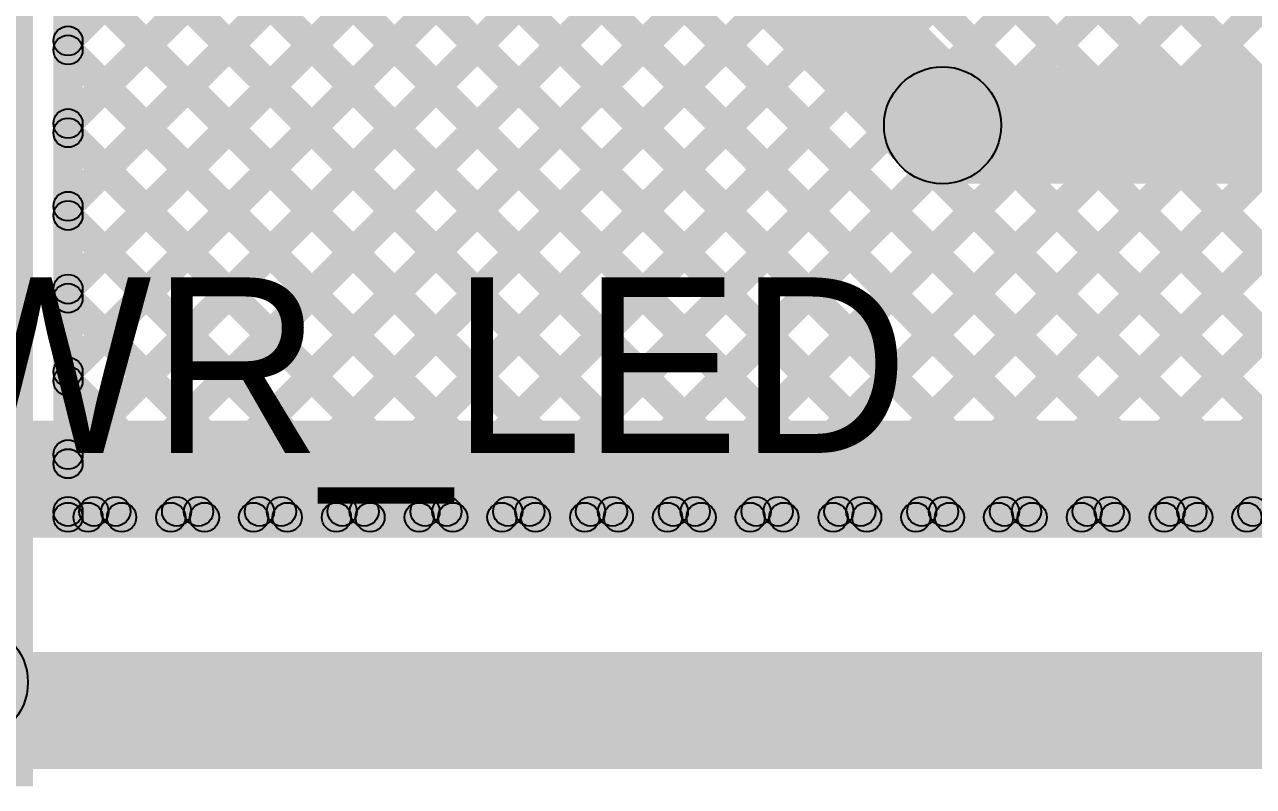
# Model space of a CAD drawing. Header units: millimetres. Extents: x -0.08 to 5.25, y -0.08 to 2.73.
# Drawn here: x 1.3469 to 1.7667, y 0.092 to 0.3524 of the extents above; entities that cross this region are included whole.
import ezdxf

# ---------------------------------------------------------------- set-up
doc = ezdxf.new("R2010")
doc.units = ezdxf.units.MM
doc.header["$MEASUREMENT"] = 0
for name, color, linetype in [('BottomLayer', 5, 'Continuous'), ('TopLayer', 1, 'Continuous'), ('TopOverlay', 2, 'Continuous')]:
    doc.layers.add(name, color=color, linetype=linetype)

msp = doc.modelspace()

# ---------------------------------------------------------------- hatches: boundary and pattern name
at = {"layer": 'BottomLayer'}
for points in [[(1.55735, 0.39286), (1.58564, 0.42114), (1.67464, 0.33214), (1.64635, 0.30386)], [(1.6605, 0.298), (1.6605, 0.338), (2.414, 0.338), (2.414, 0.298)], [(0.388, 0.177), (0.388, 0.217), (2.3343, 0.217), (2.3343, 0.177)], [(0.22, 0.098), (0.22, 0.138), (3.154, 0.138), (3.154, 0.098)]]:
    msp.add_hatch(color=5, dxfattribs=at).paths.add_polyline_path(points)
h = msp.add_hatch(color=5, dxfattribs=at)
edge = h.paths.add_edge_path()
edge.add_arc((1.6605, 0.318), 0.02, 0, 360)
h = msp.add_hatch(color=5, dxfattribs=at)
edge = h.paths.add_edge_path()
edge.add_arc((1.6605, 0.318), 0.02, 0, 360)
at = {"layer": 'TopLayer'}
for points in [[(1.36522, 0.20191), (1.35815, 0.20898), (2.17712, 1.02795), (2.18419, 1.02087)], [(1.36522, 0.28676), (1.35815, 0.29383), (2.09227, 1.02795), (2.09934, 1.02087)], [(1.36522, 0.25848), (1.35815, 0.26555), (2.12055, 1.02795), (2.12762, 1.02087)], [(1.36522, 0.31504), (1.35815, 0.32211), (2.06398, 1.02795), (2.07105, 1.02087)], [(1.36522, 0.34333), (1.35815, 0.3504), (2.0357, 1.02795), (2.04277, 1.02087)], [(1.36522, 0.23019), (1.35815, 0.23726), (2.14883, 1.02795), (2.15591, 1.02087)], [(1.36522, 0.23019), (1.35815, 0.23726), (2.14883, 1.02795), (2.15591, 1.02087)], [(1.36522, 0.20191), (1.35815, 0.20898), (2.17712, 1.02795), (2.18419, 1.02087)], [(1.36522, 0.31504), (1.35815, 0.32212), (2.06398, 1.02795), (2.07105, 1.02087)], [(1.36522, 0.25848), (1.35815, 0.26555), (2.12055, 1.02795), (2.12762, 1.02087)], [(1.36522, 0.28676), (1.35815, 0.29383), (2.09227, 1.02795), (2.09934, 1.02087)], [(1.36522, 0.34333), (1.35815, 0.3504), (2.0357, 1.02795), (2.04277, 1.02087)], [(1.37206, 0.18046), (1.36499, 0.18754), (2.2054, 1.02795), (2.21247, 1.02087)], [(1.37407, 0.18246), (1.36699, 0.18954), (2.2054, 1.02795), (2.21247, 1.02087)], [(1.40035, 0.18046), (1.39328, 0.18754), (2.23369, 1.02795), (2.24076, 1.02087)], [(1.40235, 0.18246), (1.39528, 0.18954), (2.23369, 1.02795), (2.24076, 1.02087)], [(1.42863, 0.18046), (1.42156, 0.18754), (2.26197, 1.02795), (2.26904, 1.02087)], [(1.43063, 0.18246), (1.42356, 0.18954), (2.26197, 1.02795), (2.26904, 1.02087)], [(1.45692, 0.18046), (1.44985, 0.18754), (2.29026, 1.02795), (2.29733, 1.02087)], [(1.45892, 0.18246), (1.45185, 0.18954), (2.29026, 1.02795), (2.29733, 1.02087)], [(1.4852, 0.18046), (1.47813, 0.18754), (2.31854, 1.02795), (2.32561, 1.02087)], [(1.4872, 0.18246), (1.48013, 0.18954), (2.31854, 1.02795), (2.32561, 1.02087)], [(1.51349, 0.18046), (1.50641, 0.18754), (2.34682, 1.02795), (2.3539, 1.02087)], [(1.51549, 0.18246), (1.50842, 0.18954), (2.34682, 1.02795), (2.3539, 1.02087)], [(1.54177, 0.18046), (1.5347, 0.18754), (2.37511, 1.02795), (2.38218, 1.02087)], [(1.54377, 0.18246), (1.5367, 0.18954), (2.37511, 1.02795), (2.38218, 1.02087)], [(1.57005, 0.18046), (1.56298, 0.18754), (2.40339, 1.02795), (2.41046, 1.02087)], [(1.57206, 0.18246), (1.56498, 0.18954), (2.40339, 1.02795), (2.41046, 1.02087)], [(1.59834, 0.18046), (1.59127, 0.18754), (2.43168, 1.02795), (2.43875, 1.02087)], [(1.60034, 0.18246), (1.59327, 0.18954), (2.43168, 1.02795), (2.43875, 1.02087)], [(1.62662, 0.18046), (1.61955, 0.18754), (2.45996, 1.02795), (2.46703, 1.02087)], [(1.62862, 0.18246), (1.62155, 0.18954), (2.45996, 1.02795), (2.46703, 1.02087)], [(1.65491, 0.18046), (1.64784, 0.18754), (2.48825, 1.02795), (2.49532, 1.02087)], [(1.65691, 0.18246), (1.64984, 0.18954), (2.48825, 1.02795), (2.49532, 1.02087)], [(1.68319, 0.18046), (1.67612, 0.18754), (2.51653, 1.02795), (2.5236, 1.02087)], [(1.68519, 0.18246), (1.67812, 0.18954), (2.51653, 1.02795), (2.5236, 1.02087)], [(1.71148, 0.18046), (1.7044, 0.18754), (2.54481, 1.02795), (2.55189, 1.02087)], [(1.71348, 0.18246), (1.70641, 0.18954), (2.54482, 1.02795), (2.55189, 1.02087)], [(1.73976, 0.18046), (1.73269, 0.18754), (2.5731, 1.02795), (2.58017, 1.02087)], [(1.74176, 0.18246), (1.73469, 0.18954), (2.5731, 1.02795), (2.58017, 1.02087)], [(1.76804, 0.18046), (1.76097, 0.18754), (2.60138, 1.02795), (2.60845, 1.02087)], [(1.77005, 0.18246), (1.76297, 0.18954), (2.60138, 1.02795), (2.60845, 1.02087)], [(1.309, 0.092), (1.34969, 0.092), (1.34969, 0.779), (1.309, 0.779)], [(1.36669, 0.186), (1.35669, 0.186), (1.35669, 0.754), (1.36669, 0.754)], [(1.36669, 0.184), (1.35669, 0.184), (1.35669, 0.754), (1.36669, 0.754)], [(1.35815, 0.7362), (1.36522, 0.74327), (1.91896, 0.18954), (1.91189, 0.18246)], [(1.35815, 0.7362), (1.36522, 0.74327), (1.92096, 0.18754), (1.91389, 0.18046)], [(1.35815, 0.70792), (1.36522, 0.71499), (1.89068, 0.18954), (1.8836, 0.18246)], [(1.35815, 0.70792), (1.36522, 0.71499), (1.89268, 0.18754), (1.8856, 0.18046)], [(1.35815, 0.67963), (1.36522, 0.6867), (1.86239, 0.18954), (1.85532, 0.18246)], [(1.35815, 0.67963), (1.36522, 0.6867), (1.86439, 0.18754), (1.85732, 0.18046)], [(1.35815, 0.65135), (1.36522, 0.65842), (1.83411, 0.18954), (1.82704, 0.18246)], [(1.35815, 0.65135), (1.36522, 0.65842), (1.83611, 0.18754), (1.82904, 0.18046)], [(1.35815, 0.62306), (1.36522, 0.63014), (1.80582, 0.18954), (1.79875, 0.18246)], [(1.35815, 0.62306), (1.36522, 0.63013), (1.80782, 0.18754), (1.80075, 0.18046)], [(1.35815, 0.59478), (1.36522, 0.60185), (1.77754, 0.18954), (1.77047, 0.18246)], [(1.35815, 0.59478), (1.36522, 0.60185), (1.77954, 0.18754), (1.77247, 0.18046)], [(1.35815, 0.5665), (1.36522, 0.57357), (1.74925, 0.18954), (1.74218, 0.18246)], [(1.35815, 0.5665), (1.36522, 0.57357), (1.75125, 0.18754), (1.74418, 0.18046)], [(1.35815, 0.53821), (1.36522, 0.54528), (1.72097, 0.18954), (1.7139, 0.18246)], [(1.35815, 0.53821), (1.36522, 0.54528), (1.72297, 0.18754), (1.7159, 0.18046)], [(1.35815, 0.50993), (1.36522, 0.517), (1.69269, 0.18954), (1.68561, 0.18246)], [(1.35815, 0.50993), (1.36522, 0.517), (1.69469, 0.18754), (1.68761, 0.18046)], [(1.35815, 0.48164), (1.36522, 0.48871), (1.6644, 0.18954), (1.65733, 0.18246)], [(1.35815, 0.48164), (1.36522, 0.48871), (1.6664, 0.18754), (1.65933, 0.18046)], [(1.35815, 0.45336), (1.36522, 0.46043), (1.63612, 0.18954), (1.62905, 0.18246)], [(1.35815, 0.45336), (1.36522, 0.46043), (1.63812, 0.18754), (1.63105, 0.18046)], [(1.35815, 0.42507), (1.36522, 0.43215), (1.60783, 0.18954), (1.60076, 0.18246)], [(1.35815, 0.42507), (1.36522, 0.43214), (1.60983, 0.18754), (1.60276, 0.18046)], [(1.35815, 0.39679), (1.36522, 0.40386), (1.57955, 0.18954), (1.57248, 0.18246)], [(1.35815, 0.39679), (1.36522, 0.40386), (1.58155, 0.18754), (1.57448, 0.18046)], [(1.35815, 0.36851), (1.36522, 0.37558), (1.55126, 0.18954), (1.54419, 0.18246)], [(1.35815, 0.36851), (1.36522, 0.37558), (1.55326, 0.18754), (1.54619, 0.18046)], [(1.35815, 0.34022), (1.36522, 0.34729), (1.52298, 0.18954), (1.51591, 0.18246)], [(1.35815, 0.34022), (1.36522, 0.34729), (1.52498, 0.18754), (1.51791, 0.18046)], [(1.35815, 0.31194), (1.36522, 0.31901), (1.4947, 0.18954), (1.48762, 0.18246)], [(1.35815, 0.31194), (1.36522, 0.31901), (1.49669, 0.18754), (1.48962, 0.18046)], [(1.35815, 0.28365), (1.36522, 0.29072), (1.46641, 0.18954), (1.45934, 0.18246)], [(1.35815, 0.28365), (1.36522, 0.29072), (1.46841, 0.18754), (1.46134, 0.18046)], [(1.35815, 0.25537), (1.36522, 0.26244), (1.43813, 0.18954), (1.43106, 0.18246)], [(1.35815, 0.25537), (1.36522, 0.26244), (1.44013, 0.18754), (1.43306, 0.18046)], [(1.35815, 0.22708), (1.36522, 0.23416), (1.40984, 0.18954), (1.40277, 0.18246)], [(1.35815, 0.22708), (1.36522, 0.23415), (1.41184, 0.18754), (1.40477, 0.18046)], [(1.35815, 0.1988), (1.36522, 0.20587), (1.38156, 0.18954), (1.37449, 0.18246)], [(1.35815, 0.1988), (1.36522, 0.20587), (1.38356, 0.18754), (1.37649, 0.18046)], [(1.36169, 0.181), (1.36169, 0.191), (2.27408, 0.191), (2.27408, 0.181)], [(1.36169, 0.179), (1.36169, 0.189), (2.27448, 0.189), (2.27448, 0.179)], [(1.348, 0.1476), (1.258, 0.1476), (1.258, 0.092), (1.348, 0.092)]]:
    msp.add_hatch(color=1, dxfattribs=at).paths.add_polyline_path(points)
h = msp.add_hatch(color=1, dxfattribs=at)
edge = h.paths.add_edge_path()
edge.add_arc((1.36169, 0.34686), 0.005, 0, 360)
h = msp.add_hatch(color=1, dxfattribs=at)
edge = h.paths.add_edge_path()
edge.add_arc((1.36169, 0.34686), 0.005, 0, 360)
h = msp.add_hatch(color=1, dxfattribs=at)
edge = h.paths.add_edge_path()
edge.add_arc((1.36169, 0.34376), 0.005, 0, 360)
h = msp.add_hatch(color=1, dxfattribs=at)
edge = h.paths.add_edge_path()
edge.add_arc((1.36169, 0.34376), 0.005, 0, 360)
h = msp.add_hatch(color=1, dxfattribs=at)
edge = h.paths.add_edge_path()
edge.add_arc((1.36169, 0.31858), 0.005, 0, 360)
h = msp.add_hatch(color=1, dxfattribs=at)
edge = h.paths.add_edge_path()
edge.add_arc((1.36169, 0.31858), 0.005, 0, 360)
h = msp.add_hatch(color=1, dxfattribs=at)
edge = h.paths.add_edge_path()
edge.add_arc((1.36169, 0.31547), 0.005, 0, 360)
h = msp.add_hatch(color=1, dxfattribs=at)
edge = h.paths.add_edge_path()
edge.add_arc((1.36169, 0.31547), 0.005, 0, 360)
h = msp.add_hatch(color=1, dxfattribs=at)
edge = h.paths.add_edge_path()
edge.add_arc((1.36169, 0.2903), 0.005, 0, 360)
h = msp.add_hatch(color=1, dxfattribs=at)
edge = h.paths.add_edge_path()
edge.add_arc((1.36169, 0.2903), 0.005, 0, 360)
h = msp.add_hatch(color=1, dxfattribs=at)
edge = h.paths.add_edge_path()
edge.add_arc((1.36169, 0.28719), 0.005, 0, 360)
h = msp.add_hatch(color=1, dxfattribs=at)
edge = h.paths.add_edge_path()
edge.add_arc((1.36169, 0.28719), 0.005, 0, 360)
h = msp.add_hatch(color=1, dxfattribs=at)
edge = h.paths.add_edge_path()
edge.add_arc((1.36169, 0.26201), 0.005, 0, 360)
h = msp.add_hatch(color=1, dxfattribs=at)
edge = h.paths.add_edge_path()
edge.add_arc((1.36169, 0.26201), 0.005, 0, 360)
h = msp.add_hatch(color=1, dxfattribs=at)
edge = h.paths.add_edge_path()
edge.add_arc((1.36169, 0.2589), 0.005, 0, 360)
h = msp.add_hatch(color=1, dxfattribs=at)
edge = h.paths.add_edge_path()
edge.add_arc((1.36169, 0.2589), 0.005, 0, 360)
h = msp.add_hatch(color=1, dxfattribs=at)
edge = h.paths.add_edge_path()
edge.add_arc((1.36169, 0.23373), 0.005, 0, 360)
h = msp.add_hatch(color=1, dxfattribs=at)
edge = h.paths.add_edge_path()
edge.add_arc((1.36169, 0.23373), 0.005, 0, 360)
h = msp.add_hatch(color=1, dxfattribs=at)
edge = h.paths.add_edge_path()
edge.add_arc((1.36169, 0.23062), 0.005, 0, 360)
h = msp.add_hatch(color=1, dxfattribs=at)
edge = h.paths.add_edge_path()
edge.add_arc((1.36169, 0.23062), 0.005, 0, 360)
h = msp.add_hatch(color=1, dxfattribs=at)
edge = h.paths.add_edge_path()
edge.add_arc((1.36169, 0.20544), 0.005, 0, 360)
h = msp.add_hatch(color=1, dxfattribs=at)
edge = h.paths.add_edge_path()
edge.add_arc((1.36169, 0.20544), 0.005, 0, 360)
h = msp.add_hatch(color=1, dxfattribs=at)
edge = h.paths.add_edge_path()
edge.add_arc((1.36169, 0.20234), 0.005, 0, 360)
h = msp.add_hatch(color=1, dxfattribs=at)
edge = h.paths.add_edge_path()
edge.add_arc((1.36169, 0.20233), 0.005, 0, 360)
h = msp.add_hatch(color=1, dxfattribs=at)
edge = h.paths.add_edge_path()
edge.add_arc((1.36169, 0.186), 0.005, 0, 360)
h = msp.add_hatch(color=1, dxfattribs=at)
edge = h.paths.add_edge_path()
edge.add_arc((1.36169, 0.186), 0.005, 0, 360)
h = msp.add_hatch(color=1, dxfattribs=at)
edge = h.paths.add_edge_path()
edge.add_arc((1.36169, 0.184), 0.005, 0, 360)
h = msp.add_hatch(color=1, dxfattribs=at)
edge = h.paths.add_edge_path()
edge.add_arc((1.36169, 0.184), 0.005, 0, 360)
h = msp.add_hatch(color=1, dxfattribs=at)
edge = h.paths.add_edge_path()
edge.add_arc((1.36853, 0.184), 0.005, 0, 360)
h = msp.add_hatch(color=1, dxfattribs=at)
edge = h.paths.add_edge_path()
edge.add_arc((1.37053, 0.186), 0.005, 0, 360)
h = msp.add_hatch(color=1, dxfattribs=at)
edge = h.paths.add_edge_path()
edge.add_arc((1.37802, 0.186), 0.005, 0, 360)
h = msp.add_hatch(color=1, dxfattribs=at)
edge = h.paths.add_edge_path()
edge.add_arc((1.38002, 0.184), 0.005, 0, 360)
h = msp.add_hatch(color=1, dxfattribs=at)
edge = h.paths.add_edge_path()
edge.add_arc((1.39681, 0.184), 0.005, 0, 360)
h = msp.add_hatch(color=1, dxfattribs=at)
edge = h.paths.add_edge_path()
edge.add_arc((1.39881, 0.186), 0.005, 0, 360)
h = msp.add_hatch(color=1, dxfattribs=at)
edge = h.paths.add_edge_path()
edge.add_arc((1.40631, 0.186), 0.005, 0, 360)
h = msp.add_hatch(color=1, dxfattribs=at)
edge = h.paths.add_edge_path()
edge.add_arc((1.40831, 0.184), 0.005, 0, 360)
h = msp.add_hatch(color=1, dxfattribs=at)
edge = h.paths.add_edge_path()
edge.add_arc((1.4251, 0.184), 0.005, 0, 360)
h = msp.add_hatch(color=1, dxfattribs=at)
edge = h.paths.add_edge_path()
edge.add_arc((1.4271, 0.186), 0.005, 0, 360)
h = msp.add_hatch(color=1, dxfattribs=at)
edge = h.paths.add_edge_path()
edge.add_arc((1.43459, 0.186), 0.005, 0, 360)
h = msp.add_hatch(color=1, dxfattribs=at)
edge = h.paths.add_edge_path()
edge.add_arc((1.43659, 0.184), 0.005, 0, 360)
h = msp.add_hatch(color=1, dxfattribs=at)
edge = h.paths.add_edge_path()
edge.add_arc((1.45338, 0.184), 0.005, 0, 360)
h = msp.add_hatch(color=1, dxfattribs=at)
edge = h.paths.add_edge_path()
edge.add_arc((1.45538, 0.186), 0.005, 0, 360)
h = msp.add_hatch(color=1, dxfattribs=at)
edge = h.paths.add_edge_path()
edge.add_arc((1.46288, 0.186), 0.005, 0, 360)
h = msp.add_hatch(color=1, dxfattribs=at)
edge = h.paths.add_edge_path()
edge.add_arc((1.46488, 0.184), 0.005, 0, 360)
h = msp.add_hatch(color=1, dxfattribs=at)
edge = h.paths.add_edge_path()
edge.add_arc((1.48167, 0.184), 0.005, 0, 360)
h = msp.add_hatch(color=1, dxfattribs=at)
edge = h.paths.add_edge_path()
edge.add_arc((1.48367, 0.186), 0.005, 0, 360)
h = msp.add_hatch(color=1, dxfattribs=at)
edge = h.paths.add_edge_path()
edge.add_arc((1.49116, 0.186), 0.005, 0, 360)
h = msp.add_hatch(color=1, dxfattribs=at)
edge = h.paths.add_edge_path()
edge.add_arc((1.49316, 0.184), 0.005, 0, 360)
h = msp.add_hatch(color=1, dxfattribs=at)
edge = h.paths.add_edge_path()
edge.add_arc((1.50995, 0.184), 0.005, 0, 360)
h = msp.add_hatch(color=1, dxfattribs=at)
edge = h.paths.add_edge_path()
edge.add_arc((1.51195, 0.186), 0.005, 0, 360)
h = msp.add_hatch(color=1, dxfattribs=at)
edge = h.paths.add_edge_path()
edge.add_arc((1.51944, 0.186), 0.005, 0, 360)
h = msp.add_hatch(color=1, dxfattribs=at)
edge = h.paths.add_edge_path()
edge.add_arc((1.52144, 0.184), 0.005, 0, 360)
h = msp.add_hatch(color=1, dxfattribs=at)
edge = h.paths.add_edge_path()
edge.add_arc((1.53823, 0.184), 0.005, 0, 360)
h = msp.add_hatch(color=1, dxfattribs=at)
edge = h.paths.add_edge_path()
edge.add_arc((1.54024, 0.186), 0.005, 0, 360)
h = msp.add_hatch(color=1, dxfattribs=at)
edge = h.paths.add_edge_path()
edge.add_arc((1.54773, 0.186), 0.005, 0, 360)
h = msp.add_hatch(color=1, dxfattribs=at)
edge = h.paths.add_edge_path()
edge.add_arc((1.54973, 0.184), 0.005, 0, 360)
h = msp.add_hatch(color=1, dxfattribs=at)
edge = h.paths.add_edge_path()
edge.add_arc((1.56652, 0.184), 0.005, 0, 360)
h = msp.add_hatch(color=1, dxfattribs=at)
edge = h.paths.add_edge_path()
edge.add_arc((1.56852, 0.186), 0.005, 0, 360)
h = msp.add_hatch(color=1, dxfattribs=at)
edge = h.paths.add_edge_path()
edge.add_arc((1.57601, 0.186), 0.005, 0, 360)
h = msp.add_hatch(color=1, dxfattribs=at)
edge = h.paths.add_edge_path()
edge.add_arc((1.57801, 0.184), 0.005, 0, 360)
h = msp.add_hatch(color=1, dxfattribs=at)
edge = h.paths.add_edge_path()
edge.add_arc((1.5948, 0.184), 0.005, 0, 360)
h = msp.add_hatch(color=1, dxfattribs=at)
edge = h.paths.add_edge_path()
edge.add_arc((1.5968, 0.186), 0.005, 0, 360)
h = msp.add_hatch(color=1, dxfattribs=at)
edge = h.paths.add_edge_path()
edge.add_arc((1.6043, 0.186), 0.005, 0, 360)
h = msp.add_hatch(color=1, dxfattribs=at)
edge = h.paths.add_edge_path()
edge.add_arc((1.6063, 0.184), 0.005, 0, 360)
h = msp.add_hatch(color=1, dxfattribs=at)
edge = h.paths.add_edge_path()
edge.add_arc((1.62309, 0.184), 0.005, 0, 360)
h = msp.add_hatch(color=1, dxfattribs=at)
edge = h.paths.add_edge_path()
edge.add_arc((1.62509, 0.186), 0.005, 0, 360)
h = msp.add_hatch(color=1, dxfattribs=at)
edge = h.paths.add_edge_path()
edge.add_arc((1.63258, 0.186), 0.005, 0, 360)
h = msp.add_hatch(color=1, dxfattribs=at)
edge = h.paths.add_edge_path()
edge.add_arc((1.63458, 0.184), 0.005, 0, 360)
h = msp.add_hatch(color=1, dxfattribs=at)
edge = h.paths.add_edge_path()
edge.add_arc((1.65137, 0.184), 0.005, 0, 360)
h = msp.add_hatch(color=1, dxfattribs=at)
edge = h.paths.add_edge_path()
edge.add_arc((1.65337, 0.186), 0.005, 0, 360)
h = msp.add_hatch(color=1, dxfattribs=at)
edge = h.paths.add_edge_path()
edge.add_arc((1.66087, 0.186), 0.005, 0, 360)
h = msp.add_hatch(color=1, dxfattribs=at)
edge = h.paths.add_edge_path()
edge.add_arc((1.66287, 0.184), 0.005, 0, 360)
h = msp.add_hatch(color=1, dxfattribs=at)
edge = h.paths.add_edge_path()
edge.add_arc((1.67966, 0.184), 0.005, 0, 360)
h = msp.add_hatch(color=1, dxfattribs=at)
edge = h.paths.add_edge_path()
edge.add_arc((1.68166, 0.186), 0.005, 0, 360)
h = msp.add_hatch(color=1, dxfattribs=at)
edge = h.paths.add_edge_path()
edge.add_arc((1.68915, 0.186), 0.005, 0, 360)
h = msp.add_hatch(color=1, dxfattribs=at)
edge = h.paths.add_edge_path()
edge.add_arc((1.69115, 0.184), 0.005, 0, 360)
h = msp.add_hatch(color=1, dxfattribs=at)
edge = h.paths.add_edge_path()
edge.add_arc((1.70794, 0.184), 0.005, 0, 360)
h = msp.add_hatch(color=1, dxfattribs=at)
edge = h.paths.add_edge_path()
edge.add_arc((1.70994, 0.186), 0.005, 0, 360)
h = msp.add_hatch(color=1, dxfattribs=at)
edge = h.paths.add_edge_path()
edge.add_arc((1.71743, 0.186), 0.005, 0, 360)
h = msp.add_hatch(color=1, dxfattribs=at)
edge = h.paths.add_edge_path()
edge.add_arc((1.71943, 0.184), 0.005, 0, 360)
h = msp.add_hatch(color=1, dxfattribs=at)
edge = h.paths.add_edge_path()
edge.add_arc((1.73622, 0.184), 0.005, 0, 360)
h = msp.add_hatch(color=1, dxfattribs=at)
edge = h.paths.add_edge_path()
edge.add_arc((1.73823, 0.186), 0.005, 0, 360)
h = msp.add_hatch(color=1, dxfattribs=at)
edge = h.paths.add_edge_path()
edge.add_arc((1.74572, 0.186), 0.005, 0, 360)
h = msp.add_hatch(color=1, dxfattribs=at)
edge = h.paths.add_edge_path()
edge.add_arc((1.74772, 0.184), 0.005, 0, 360)
h = msp.add_hatch(color=1, dxfattribs=at)
edge = h.paths.add_edge_path()
edge.add_arc((1.76451, 0.184), 0.005, 0, 360)
h = msp.add_hatch(color=1, dxfattribs=at)
edge = h.paths.add_edge_path()
edge.add_arc((1.76651, 0.186), 0.005, 0, 360)
h = msp.add_hatch(color=1, dxfattribs=at)
edge = h.paths.add_edge_path()
edge.add_arc((1.328, 0.1276), 0.02, 0, 360)

# ---------------------------------------------------------------- linework, layer by layer
at = {"layer": 'BottomLayer'}
msp.add_circle((1.6605, 0.318), 0.02, dxfattribs=at)
msp.add_circle((1.6605, 0.318), 0.02, dxfattribs=at)
at = {"layer": 'TopLayer'}
for centre, radius in [((1.36169, 0.34686), 0.005), ((1.36169, 0.34686), 0.005), ((1.36169, 0.34376), 0.005), ((1.36169, 0.34376), 0.005), ((1.36169, 0.31858), 0.005), ((1.36169, 0.31858), 0.005), ((1.36169, 0.31547), 0.005), ((1.36169, 0.31547), 0.005), ((1.36169, 0.2903), 0.005), ((1.36169, 0.2903), 0.005), ((1.36169, 0.28719), 0.005), ((1.36169, 0.28719), 0.005), ((1.36169, 0.26201), 0.005), ((1.36169, 0.26201), 0.005), ((1.36169, 0.2589), 0.005), ((1.36169, 0.2589), 0.005), ((1.36169, 0.23373), 0.005), ((1.36169, 0.23373), 0.005), ((1.36169, 0.23062), 0.005), ((1.36169, 0.23062), 0.005), ((1.36169, 0.20544), 0.005), ((1.36169, 0.20544), 0.005), ((1.36169, 0.20234), 0.005), ((1.36169, 0.20233), 0.005), ((1.36169, 0.186), 0.005), ((1.36169, 0.186), 0.005), ((1.36169, 0.184), 0.005), ((1.36169, 0.184), 0.005), ((1.36853, 0.184), 0.005), ((1.37053, 0.186), 0.005), ((1.37802, 0.186), 0.005), ((1.38002, 0.184), 0.005), ((1.39681, 0.184), 0.005), ((1.39881, 0.186), 0.005), ((1.40631, 0.186), 0.005), ((1.40831, 0.184), 0.005), ((1.4251, 0.184), 0.005), ((1.4271, 0.186), 0.005), ((1.43459, 0.186), 0.005), ((1.43659, 0.184), 0.005), ((1.45338, 0.184), 0.005), ((1.45538, 0.186), 0.005), ((1.46288, 0.186), 0.005), ((1.46488, 0.184), 0.005), ((1.48167, 0.184), 0.005), ((1.48367, 0.186), 0.005), ((1.49116, 0.186), 0.005), ((1.49316, 0.184), 0.005), ((1.50995, 0.184), 0.005), ((1.51195, 0.186), 0.005), ((1.51944, 0.186), 0.005), ((1.52144, 0.184), 0.005), ((1.53823, 0.184), 0.005), ((1.54024, 0.186), 0.005), ((1.54773, 0.186), 0.005), ((1.54973, 0.184), 0.005), ((1.56652, 0.184), 0.005), ((1.56852, 0.186), 0.005), ((1.57601, 0.186), 0.005), ((1.57801, 0.184), 0.005), ((1.5948, 0.184), 0.005), ((1.5968, 0.186), 0.005), ((1.6043, 0.186), 0.005), ((1.6063, 0.184), 0.005), ((1.62309, 0.184), 0.005), ((1.62509, 0.186), 0.005), ((1.63258, 0.186), 0.005), ((1.63458, 0.184), 0.005), ((1.65137, 0.184), 0.005), ((1.65337, 0.186), 0.005), ((1.66087, 0.186), 0.005), ((1.66287, 0.184), 0.005), ((1.67966, 0.184), 0.005), ((1.68166, 0.186), 0.005), ((1.68915, 0.186), 0.005), ((1.69115, 0.184), 0.005), ((1.70794, 0.184), 0.005), ((1.70994, 0.186), 0.005), ((1.71743, 0.186), 0.005), ((1.71943, 0.184), 0.005), ((1.73622, 0.184), 0.005), ((1.73823, 0.186), 0.005), ((1.74572, 0.186), 0.005), ((1.74772, 0.184), 0.005), ((1.76451, 0.184), 0.005), ((1.76651, 0.186), 0.005), ((1.328, 0.1276), 0.02)]:
    msp.add_circle(centre, radius, dxfattribs=at)

# ---------------------------------------------------------------- texts
at = {"layer": 'TopOverlay'}
msp.add_text('PWR_LED', height=0.06, rotation=360, dxfattribs=at).set_placement((1.261, 0.206))

doc.saveas('drawing.dxf')
